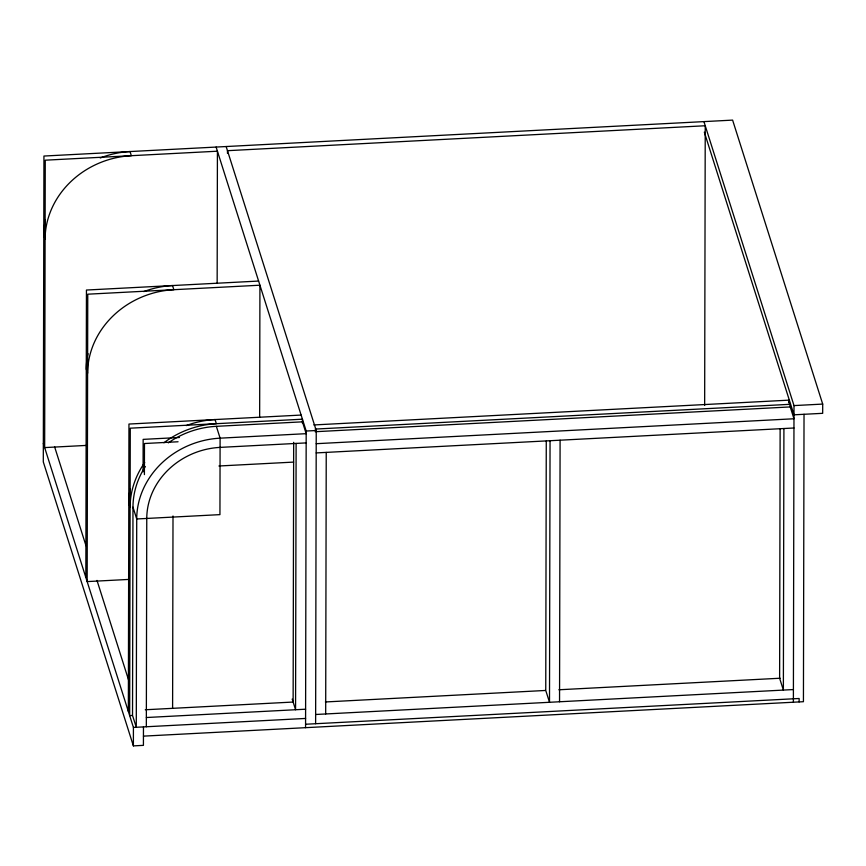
<?xml version="1.0" encoding="UTF-8"?>
<svg xmlns="http://www.w3.org/2000/svg" width="866" height="866" viewBox="0 0 866 866"><rect width="100%" height="100%" fill="white"/><g stroke="black" fill="none" stroke-linecap="round" stroke-linejoin="round"><path stroke-width="1.3" d="M85.842 577.449L86.448 290.045L258.62 281.06M128.352 711.451L128.958 424.048L301.119 415.063M132.974 507.14L132.53 715.446L136.287 727.278L136.72 518.972L132.974 507.14A83.926 75.807 -17.6 0 1 145.315 466.547M143.464 726.899L143.42 745.355L133.386 745.886L133.418 727.429L43.343 443.457M143.085 471.818L143.15 439.376L179.446 437.482M144.406 474.611L144.47 443.522L178.071 441.768M146.332 726.747L146.765 518.442A73.794 66.66 -17.6 0 1 220.083 447.386L306.163 442.905M172.605 708.334L173.005 515.984M217.149 283.442L217.42 151.204L45.248 160.188L44.653 447.592L86.351 445.416M227.466 153.379L227.466 150.684L705.238 125.754L704.653 405.45M259.648 417.434L259.93 285.206L87.758 294.191L87.163 581.595L128.861 579.419M293.671 442.32L293.13 702.045L145.261 709.763M296.118 443.424L295.566 709.741L292.188 699.089M302.429 423.247L302.44 419.198L130.268 428.183L129.662 715.597L132.357 715.457M305.568 727.667L306.185 431.03L216.11 147.068M315.625 723.716L316.231 430.51L226.156 146.538M325.681 713.963L326.233 452.398M546.273 441.021L545.753 690.462L549.499 702.294L550.051 440.718M559.544 701.763L560.096 440.199M780.136 428.822L779.617 678.262L783.373 690.094L783.914 428.518M788.915 402.863L788.915 400.157L313.838 424.946M790.225 407.009L788.915 400.157M793.386 702.218L794.003 405.591L703.928 121.619M799.123 701.925L799.134 698.494L305.579 724.247M804.027 414.294L803.432 701.698L143.442 736.132M133.386 745.886L43.3 461.914L43.939 156.042L732.614 120.114L822.7 404.086L822.678 413.32L793.981 414.814L704.318 132.13M216.348 426.332L302.429 421.839L306.185 433.671L220.105 438.164A83.926 75.807 -17.6 0 0 136.72 518.972L219.942 514.631L220.105 438.164L216.348 426.332A83.926 75.807 -17.6 0 0 168.285 442.862M315.159 429.081L790.225 404.303M306.185 431.03L316.231 430.51M794.003 405.591L822.7 404.086M315.148 431.723L790.225 406.933L793.981 418.765L316.209 443.695M316.187 452.918L793.96 427.999M218.925 465.995L293.628 462.098M325.378 701.958L545.374 690.473M558.873 689.769L780.212 678.23M146.354 717.524L305.611 709.211M315.635 714.493L793.408 689.563M133.418 727.429L305.59 718.444M54.601 446.78L85.994 545.721M96.992 580.415L128.785 680.644M130.257 488.651A86.817 78.427 -17.6 0 0 128.785 503.146L130.106 507.292A86.817 78.427 -17.6 0 1 144.698 462.585M186.298 425.585A86.817 78.427 -17.6 0 1 215.039 419.555L216.348 423.69A86.817 78.427 -17.6 0 0 163.912 442.775M87.964 353.631A86.817 78.427 -17.6 0 0 86.286 369.143L87.596 373.289A86.817 78.427 -17.6 0 1 173.85 289.699L172.529 285.553A86.817 78.427 -17.6 0 0 143.788 291.593M45.465 219.628A86.817 78.427 -17.6 0 0 43.776 235.151L45.086 239.287A86.817 78.427 -17.6 0 1 131.34 155.696L130.03 151.55A86.817 78.427 -17.6 0 0 100.218 158.002"/></g></svg>
